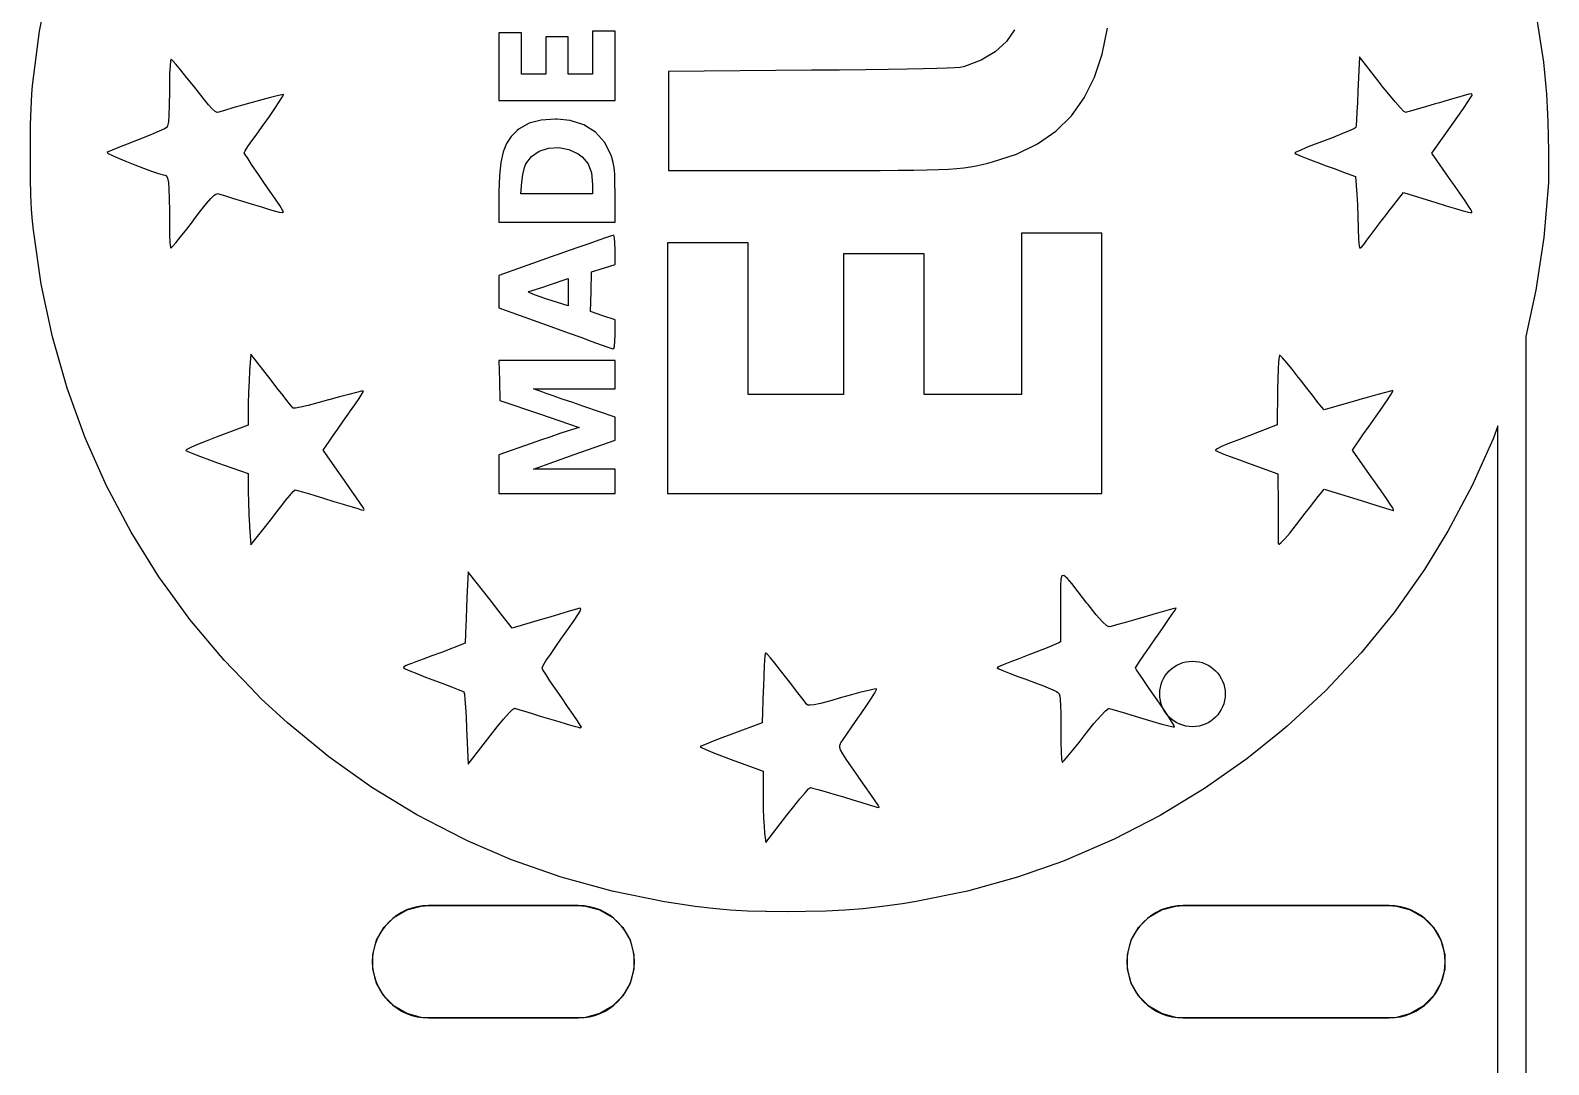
# Model space of a CAD drawing. Extents: x 4.82 to 6.78, y -4.8 to -2.93.
# Drawn here: x 4.8155 to 5.1347, y -3.6566 to -3.4392 of the extents above; entities that cross this region are included whole.
import ezdxf

# ---------------------------------------------------------------- set-up
doc = ezdxf.new("R2010")
doc.units = 0
doc.header["$MEASUREMENT"] = 0
doc.layers.add('BLACK', color=7, linetype='CONTINUOUS')

msp = doc.modelspace()

# ---------------------------------------------------------------- linework, layer by layer
at = {"layer": 'BLACK', "linetype": 'CONTINUOUS'}
for p, q in [((4.81738, -3.43937), (4.81958, -3.42828)), ((5.1319, -3.43508), (5.13356, -3.4459)), ((4.81591, -3.45075), (4.81738, -3.43937)), ((4.91634, -3.43972), (4.91398, -3.43972)), ((4.91398, -3.43972), (4.91398, -3.44681)), ((4.9187, -3.43972), (4.91634, -3.43972)), ((4.9187, -3.44406), (4.9187, -3.43972)), ((4.92618, -3.44051), (4.92382, -3.44051)), ((4.92382, -3.44051), (4.92382, -3.44445)), ((4.92854, -3.44051), (4.92618, -3.44051)), ((4.92854, -3.44445), (4.92854, -3.44051)), ((4.93602, -3.43933), (4.93366, -3.43933)), ((4.93366, -3.43933), (4.93366, -3.44386)), ((4.93839, -3.43933), (4.93602, -3.43933)), ((4.93839, -3.44661), (4.93839, -3.43933)), ((5.02239, -3.43904), (5.02069, -3.44153)), ((5.04082, -3.44416), (5.0419, -3.4387)), ((4.9187, -3.44839), (4.9187, -3.44406)), ((4.93366, -3.44386), (4.93366, -3.44839)), ((5.01833, -3.44368), (5.01536, -3.44545)), ((5.02069, -3.44153), (5.01833, -3.44368)), ((5.0392, -3.44905), (5.04082, -3.44416)), ((4.84482, -3.44664), (4.84474, -3.44821)), ((4.84492, -3.44561), (4.84482, -3.44664)), ((4.84503, -3.44524), (4.84492, -3.44561)), ((4.84535, -3.44551), (4.84503, -3.44524)), ((4.84607, -3.44632), (4.84535, -3.44551)), ((4.84711, -3.44756), (4.84607, -3.44632)), ((4.91398, -3.44681), (4.91398, -3.4539)), ((4.92382, -3.44445), (4.92382, -3.44839)), ((4.92854, -3.44839), (4.92854, -3.44445)), ((4.93839, -3.4539), (4.93839, -3.44661)), ((4.99985, -3.44736), (4.9958, -3.44742)), ((5.00325, -3.4473), (4.99985, -3.44736)), ((5.00603, -3.44723), (5.00325, -3.4473)), ((5.00821, -3.44715), (5.00603, -3.44723)), ((5.00984, -3.44707), (5.00821, -3.44715)), ((5.01094, -3.44698), (5.00984, -3.44707)), ((5.01154, -3.44688), (5.01094, -3.44698)), ((5.01186, -3.44679), (5.01154, -3.44688)), ((5.01536, -3.44545), (5.01186, -3.44679)), ((5.09488, -3.44478), (5.09457, -3.452)), ((5.09951, -3.45071), (5.09488, -3.44478)), ((5.13356, -3.4459), (5.13402, -3.45035)), ((4.8447, -3.45018), (4.84469, -3.45205)), ((4.84474, -3.44821), (4.8447, -3.45018)), ((4.84838, -3.44914), (4.84711, -3.44756)), ((4.84981, -3.45095), (4.84838, -3.44914)), ((4.92126, -3.44839), (4.9187, -3.44839)), ((4.92382, -3.44839), (4.92126, -3.44839)), ((4.9311, -3.44839), (4.92854, -3.44839)), ((4.93366, -3.44839), (4.9311, -3.44839)), ((4.97972, -3.44758), (4.94961, -3.4478)), ((4.94961, -3.4478), (4.94961, -3.45823)), ((4.98558, -3.44753), (4.97972, -3.44758)), ((4.99105, -3.44748), (4.98558, -3.44753)), ((4.9958, -3.44742), (4.99105, -3.44748)), ((5.03704, -3.45337), (5.0392, -3.44905)), ((5.13402, -3.45035), (5.13418, -3.45263)), ((4.81562, -3.45558), (4.81576, -3.4526)), ((4.81576, -3.4526), (4.81591, -3.45075)), ((4.84469, -3.45205), (4.84466, -3.45488)), ((4.8503, -3.45158), (4.84981, -3.45095)), ((4.85178, -3.45347), (4.8503, -3.45158)), ((4.8529, -3.45481), (4.85178, -3.45347)), ((4.86412, -3.45378), (4.86212, -3.45432)), ((4.86592, -3.45331), (4.86412, -3.45378)), ((4.86737, -3.45295), (4.86592, -3.45331)), ((4.86835, -3.45273), (4.86737, -3.45295)), ((4.86779, -3.45419), (4.86843, -3.4532)), ((4.8687, -3.4527), (4.86835, -3.45273)), ((4.86843, -3.4532), (4.8687, -3.45272)), ((4.8687, -3.45272), (4.8687, -3.4527)), ((5.03433, -3.45714), (5.03704, -3.45337)), ((5.09457, -3.452), (5.09447, -3.45432)), ((5.09955, -3.45076), (5.09951, -3.45071)), ((5.10104, -3.45262), (5.09955, -3.45076)), ((5.10237, -3.4542), (5.10104, -3.45262)), ((5.11553, -3.4533), (5.11374, -3.45382)), ((5.11688, -3.45291), (5.11553, -3.4533)), ((5.11765, -3.45269), (5.11688, -3.45291)), ((5.1179, -3.45262), (5.11765, -3.45269)), ((5.11771, -3.4542), (5.11834, -3.45325)), ((5.11853, -3.45255), (5.1179, -3.45262)), ((5.11834, -3.45325), (5.11858, -3.45285)), ((5.11858, -3.45285), (5.11853, -3.45255)), ((5.13418, -3.45263), (5.13433, -3.45537)), ((4.81552, -3.45902), (4.81562, -3.45558)), ((4.8446, -3.45698), (4.84448, -3.45842)), ((4.84466, -3.45488), (4.8446, -3.45698)), ((4.85371, -3.45571), (4.8529, -3.45481)), ((4.85429, -3.45622), (4.85371, -3.45571)), ((4.85472, -3.45642), (4.85429, -3.45622)), ((4.85508, -3.4564), (4.85472, -3.45642)), ((4.85626, -3.45602), (4.85508, -3.4564)), ((4.85806, -3.45548), (4.85626, -3.45602)), ((4.86005, -3.4549), (4.85806, -3.45548)), ((4.86181, -3.45441), (4.86005, -3.4549)), ((4.86212, -3.45432), (4.86181, -3.45441)), ((4.8657, -3.45726), (4.86686, -3.45558)), ((4.86686, -3.45558), (4.86779, -3.45419)), ((4.91398, -3.4539), (4.92618, -3.4539)), ((4.92618, -3.4539), (4.93839, -3.4539)), ((5.09436, -3.45637), (5.09427, -3.45802)), ((5.09447, -3.45432), (5.09436, -3.45637)), ((5.10346, -3.45543), (5.10237, -3.4542)), ((5.10424, -3.45622), (5.10346, -3.45543)), ((5.10463, -3.45646), (5.10424, -3.45622)), ((5.10479, -3.45641), (5.10463, -3.45646)), ((5.10563, -3.45616), (5.10479, -3.45641)), ((5.10702, -3.45576), (5.10563, -3.45616)), ((5.1088, -3.45524), (5.10702, -3.45576)), ((5.11083, -3.45466), (5.1088, -3.45524)), ((5.11171, -3.4544), (5.11083, -3.45466)), ((5.11374, -3.45382), (5.11171, -3.4544)), ((5.11559, -3.45727), (5.11677, -3.45558)), ((5.11677, -3.45558), (5.11771, -3.4542)), ((5.13433, -3.45537), (5.13446, -3.45839)), ((4.81546, -3.46274), (4.81552, -3.45902)), ((4.84367, -3.45986), (4.84254, -3.46041)), ((4.84419, -3.45951), (4.84367, -3.45986)), ((4.84431, -3.45927), (4.84419, -3.45951)), ((4.84448, -3.45842), (4.84431, -3.45927)), ((4.86304, -3.46104), (4.86441, -3.45912)), ((4.86441, -3.45912), (4.8657, -3.45726)), ((4.91823, -3.45989), (4.91778, -3.46024)), ((4.92033, -3.45872), (4.91823, -3.45989)), ((4.92282, -3.45805), (4.92033, -3.45872)), ((4.92584, -3.45783), (4.92282, -3.45805)), ((4.92618, -3.45787), (4.92584, -3.45783)), ((4.92896, -3.45812), (4.92618, -3.45787)), ((4.93183, -3.45904), (4.92896, -3.45812)), ((4.93424, -3.46057), (4.93183, -3.45904)), ((4.94961, -3.45823), (4.94961, -3.46866)), ((5.03105, -3.46036), (5.03433, -3.45714)), ((5.09373, -3.45987), (5.09272, -3.46034)), ((5.09413, -3.45961), (5.09373, -3.45987)), ((5.09418, -3.45915), (5.09413, -3.45961)), ((5.09427, -3.45802), (5.09418, -3.45915)), ((5.11011, -3.465), (5.11425, -3.45917)), ((5.11425, -3.45917), (5.11559, -3.45727)), ((5.13446, -3.45839), (5.13456, -3.46152)), ((4.81546, -3.46656), (4.81546, -3.46274)), ((4.83578, -3.46312), (4.83401, -3.46381)), ((4.8378, -3.46235), (4.83578, -3.46312)), ((4.83903, -3.46188), (4.8378, -3.46235)), ((4.84095, -3.46111), (4.83903, -3.46188)), ((4.84254, -3.46041), (4.84095, -3.46111)), ((4.8612, -3.46362), (4.86169, -3.46291)), ((4.86169, -3.46291), (4.86304, -3.46104)), ((4.91554, -3.46296), (4.91483, -3.46474)), ((4.91651, -3.46149), (4.91554, -3.46296)), ((4.91778, -3.46024), (4.91651, -3.46149)), ((4.93615, -3.46271), (4.93424, -3.46057)), ((4.93754, -3.46545), (4.93615, -3.46271)), ((5.02278, -3.46521), (5.0272, -3.46305)), ((5.0272, -3.46305), (5.03105, -3.46036)), ((5.08557, -3.46314), (5.08378, -3.46384)), ((5.08765, -3.46235), (5.08557, -3.46314)), ((5.08933, -3.46172), (5.08765, -3.46235)), ((5.09121, -3.46097), (5.08933, -3.46172)), ((5.09272, -3.46034), (5.09121, -3.46097)), ((5.13456, -3.46152), (5.13463, -3.46456)), ((4.83179, -3.46475), (4.83159, -3.46487)), ((4.83159, -3.46487), (4.83185, -3.46508)), ((4.83264, -3.46437), (4.83179, -3.46475)), ((4.83185, -3.46508), (4.83271, -3.4655)), ((4.83401, -3.46381), (4.83264, -3.46437)), ((4.83271, -3.4655), (4.83402, -3.46607)), ((4.83402, -3.46607), (4.83564, -3.46674)), ((4.86043, -3.46493), (4.86065, -3.46448)), ((4.86063, -3.4653), (4.86043, -3.46493)), ((4.86122, -3.46622), (4.86063, -3.4653)), ((4.86065, -3.46448), (4.8612, -3.46362)), ((4.86211, -3.46757), (4.86122, -3.46622)), ((4.91483, -3.46474), (4.91435, -3.46696)), ((4.91964, -3.46725), (4.92079, -3.46569)), ((4.92079, -3.46569), (4.92243, -3.46459)), ((4.92243, -3.46459), (4.9244, -3.46396)), ((4.9244, -3.46396), (4.92654, -3.46382)), ((4.92654, -3.46382), (4.92868, -3.46421)), ((4.92868, -3.46421), (4.93066, -3.46513)), ((4.93066, -3.46513), (4.93149, -3.46576)), ((4.93149, -3.46576), (4.93271, -3.46723)), ((4.93771, -3.46593), (4.93754, -3.46545)), ((4.938, -3.46693), (4.93771, -3.46593)), ((5.01777, -3.46685), (5.02278, -3.46521)), ((5.08153, -3.46481), (5.0813, -3.46497)), ((5.0813, -3.46497), (5.08165, -3.46519)), ((5.08239, -3.46442), (5.08153, -3.46481)), ((5.08165, -3.46519), (5.0826, -3.46562)), ((5.08378, -3.46384), (5.08239, -3.46442)), ((5.0826, -3.46562), (5.08401, -3.46619)), ((5.08401, -3.46619), (5.08574, -3.46684)), ((5.11413, -3.47077), (5.11011, -3.465)), ((5.13463, -3.46456), (5.13466, -3.46733)), ((4.8155, -3.4703), (4.81546, -3.46656)), ((4.83564, -3.46674), (4.83743, -3.46745)), ((4.83743, -3.46745), (4.83925, -3.46814)), ((4.83925, -3.46814), (4.84094, -3.46876)), ((4.84094, -3.46876), (4.84237, -3.46926)), ((4.84237, -3.46926), (4.84339, -3.46957)), ((4.84339, -3.46957), (4.84381, -3.46965)), ((4.84381, -3.46965), (4.8441, -3.46978)), ((4.86325, -3.46925), (4.86211, -3.46757)), ((4.86457, -3.47115), (4.86325, -3.46925)), ((4.91408, -3.46972), (4.91398, -3.47313)), ((4.91435, -3.46696), (4.91408, -3.46972)), ((4.91879, -3.47109), (4.91901, -3.46952)), ((4.91901, -3.46952), (4.91935, -3.46804)), ((4.91935, -3.46804), (4.91964, -3.46725)), ((4.93271, -3.46723), (4.93341, -3.46913)), ((4.93341, -3.46913), (4.93366, -3.47156)), ((4.9382, -3.46802), (4.938, -3.46693)), ((4.93831, -3.46938), (4.9382, -3.46802)), ((4.93837, -3.47118), (4.93831, -3.46938)), ((4.94961, -3.46866), (4.97874, -3.46866)), ((4.97874, -3.46866), (4.98456, -3.46866)), ((4.98456, -3.46866), (4.98965, -3.46865)), ((4.98965, -3.46865), (4.99409, -3.46864)), ((4.99409, -3.46864), (4.99791, -3.46861)), ((4.99791, -3.46861), (5.0012, -3.46857)), ((5.0012, -3.46857), (5.00402, -3.46851)), ((5.00402, -3.46851), (5.00641, -3.46844)), ((5.00641, -3.46844), (5.00846, -3.46834)), ((5.00846, -3.46834), (5.01021, -3.46821)), ((5.01021, -3.46821), (5.01173, -3.46806)), ((5.01173, -3.46806), (5.01309, -3.46788)), ((5.01309, -3.46788), (5.01434, -3.46766)), ((5.01434, -3.46766), (5.01554, -3.4674)), ((5.01554, -3.4674), (5.01676, -3.46711)), ((5.01676, -3.46711), (5.01777, -3.46685)), ((5.08574, -3.46684), (5.08593, -3.46691)), ((5.08593, -3.46691), (5.0879, -3.46763)), ((5.0879, -3.46763), (5.08978, -3.46832)), ((5.08978, -3.46832), (5.09134, -3.4689)), ((5.09134, -3.4689), (5.09232, -3.46927)), ((5.09232, -3.46927), (5.09409, -3.46994)), ((5.13465, -3.46967), (5.1346, -3.47122)), ((5.13466, -3.46733), (5.13465, -3.46967)), ((4.81559, -3.47379), (4.8155, -3.4703)), ((4.8441, -3.46978), (4.84432, -3.47025)), ((4.84432, -3.47025), (4.84448, -3.47114)), ((4.84448, -3.47114), (4.84459, -3.47254)), ((4.84459, -3.47254), (4.84465, -3.47452)), ((4.86583, -3.47298), (4.86457, -3.47115)), ((4.91859, -3.47358), (4.91879, -3.47109)), ((4.93366, -3.47156), (4.93366, -3.47171)), ((4.93366, -3.47171), (4.93366, -3.47358)), ((4.93839, -3.4736), (4.93837, -3.47118)), ((5.09409, -3.46994), (5.09435, -3.47363)), ((5.11452, -3.47132), (5.11413, -3.47077)), ((5.116, -3.47344), (5.11452, -3.47132)), ((5.1346, -3.47122), (5.13363, -3.48272)), ((4.81573, -3.47684), (4.81559, -3.47379)), ((4.84465, -3.47452), (4.84468, -3.47717)), ((4.85133, -3.47707), (4.85251, -3.47557)), ((4.85251, -3.47557), (4.85337, -3.47454)), ((4.85337, -3.47454), (4.854, -3.47391)), ((4.854, -3.47391), (4.85446, -3.4736)), ((4.85446, -3.4736), (4.85484, -3.47351)), ((4.85484, -3.47351), (4.85522, -3.47359)), ((4.85522, -3.47359), (4.85527, -3.4736)), ((4.85527, -3.4736), (4.8565, -3.474)), ((4.8565, -3.474), (4.85816, -3.47452)), ((4.85816, -3.47452), (4.86007, -3.47511)), ((4.86007, -3.47511), (4.86208, -3.47572)), ((4.86208, -3.47572), (4.86402, -3.47631)), ((4.86698, -3.47467), (4.86583, -3.47298)), ((4.86789, -3.47603), (4.86698, -3.47467)), ((4.86849, -3.47696), (4.86789, -3.47603)), ((4.91398, -3.47313), (4.91398, -3.47368)), ((4.91398, -3.47368), (4.91398, -3.47949)), ((4.92613, -3.47358), (4.91859, -3.47358)), ((4.93366, -3.47358), (4.92613, -3.47358)), ((4.93839, -3.47949), (4.93839, -3.4736)), ((5.09435, -3.47363), (5.09447, -3.47584)), ((5.09447, -3.47584), (5.09457, -3.47836)), ((5.10087, -3.47747), (5.10412, -3.47329)), ((5.10412, -3.47329), (5.11092, -3.47539)), ((5.11092, -3.47539), (5.11313, -3.47607)), ((5.11313, -3.47607), (5.1151, -3.47666)), ((5.11709, -3.47501), (5.116, -3.47344)), ((5.11784, -3.47612), (5.11709, -3.47501)), ((5.1183, -3.47684), (5.11784, -3.47612)), ((4.81591, -3.47929), (4.81573, -3.47684)), ((4.81611, -3.4812), (4.81591, -3.47929)), ((4.84468, -3.47717), (4.84468, -3.47821)), ((4.84468, -3.47821), (4.8447, -3.48042)), ((4.84832, -3.48097), (4.84974, -3.47913)), ((4.84974, -3.47913), (4.84976, -3.47911)), ((4.84976, -3.47911), (4.85133, -3.47707)), ((4.86402, -3.47631), (4.86572, -3.47682)), ((4.86572, -3.47682), (4.86702, -3.4772)), ((4.86702, -3.4772), (4.86776, -3.4774)), ((4.86776, -3.4774), (4.86781, -3.47742)), ((4.86781, -3.47742), (4.8685, -3.47747)), ((4.8687, -3.47735), (4.86849, -3.47696)), ((4.8685, -3.47747), (4.8687, -3.47735)), ((5.09457, -3.47836), (5.09463, -3.48072)), ((5.09818, -3.48097), (5.09944, -3.47933)), ((5.09944, -3.47933), (5.10077, -3.4776)), ((5.10077, -3.4776), (5.10087, -3.47747)), ((5.1151, -3.47666), (5.11669, -3.47712)), ((5.11669, -3.47712), (5.11779, -3.47742)), ((5.11779, -3.47742), (5.11823, -3.47751)), ((5.11823, -3.47751), (5.11844, -3.47751)), ((5.11852, -3.47726), (5.1183, -3.47684)), ((5.11844, -3.47751), (5.11855, -3.47746)), ((5.11855, -3.47746), (5.11852, -3.47726)), ((4.81776, -3.49257), (4.81611, -3.4812)), ((4.8447, -3.48042), (4.84474, -3.48233)), ((4.84474, -3.48233), (4.84481, -3.48381)), ((4.84705, -3.48257), (4.84832, -3.48097)), ((4.91398, -3.47949), (4.92618, -3.47949)), ((4.92618, -3.47949), (4.93839, -3.47949)), ((4.93767, -3.48237), (4.93659, -3.48273)), ((4.9381, -3.48224), (4.93767, -3.48237)), ((4.93814, -3.48227), (4.9381, -3.48224)), ((4.93826, -3.4828), (4.93814, -3.48227)), ((5.03228, -3.48185), (5.02382, -3.48185)), ((5.02382, -3.48185), (5.02382, -3.49878)), ((5.04075, -3.48185), (5.03228, -3.48185)), ((5.04075, -3.50921), (5.04075, -3.48185)), ((5.09463, -3.48072), (5.09464, -3.48116)), ((5.09464, -3.48116), (5.09469, -3.48279)), ((5.09645, -3.48332), (5.09714, -3.48237)), ((5.09714, -3.48237), (5.09818, -3.48097)), ((4.84481, -3.48381), (4.8449, -3.48473)), ((4.8449, -3.48473), (4.84498, -3.48498)), ((4.84498, -3.48498), (4.8453, -3.48467)), ((4.8453, -3.48467), (4.84602, -3.48384)), ((4.84602, -3.48384), (4.84705, -3.48257)), ((4.93035, -3.4849), (4.92758, -3.48588)), ((4.93284, -3.48403), (4.93035, -3.4849)), ((4.93495, -3.48329), (4.93284, -3.48403)), ((4.93659, -3.48273), (4.93495, -3.48329)), ((4.93835, -3.48387), (4.93826, -3.4828)), ((4.93839, -3.48532), (4.93835, -3.48387)), ((4.93839, -3.48839), (4.93839, -3.48532)), ((4.94961, -3.48382), (4.94941, -3.48382)), ((4.94941, -3.48382), (4.94941, -3.5102)), ((4.95787, -3.48382), (4.94961, -3.48382)), ((4.96634, -3.48382), (4.95787, -3.48382)), ((4.96634, -3.49976), (4.96634, -3.48382)), ((5.09469, -3.48279), (5.09478, -3.48407)), ((5.09478, -3.48407), (5.0949, -3.48485)), ((5.0949, -3.48485), (5.09498, -3.48499)), ((5.09498, -3.48499), (5.09536, -3.48469)), ((5.09536, -3.48469), (5.09599, -3.48393)), ((5.09599, -3.48393), (5.09645, -3.48332)), ((5.13363, -3.48272), (5.132, -3.49382)), ((4.9259, -3.48648), (4.91398, -3.49071)), ((4.92618, -3.48638), (4.9259, -3.48648)), ((4.92758, -3.48588), (4.92618, -3.48638)), ((4.93593, -3.48918), (4.93839, -3.48839)), ((4.99488, -3.48618), (4.98642, -3.48618)), ((4.98642, -3.48618), (4.98642, -3.50094)), ((5.00335, -3.48618), (4.99488, -3.48618)), ((5.00335, -3.50094), (5.00335, -3.48618)), ((4.91398, -3.49071), (4.91398, -3.4941)), ((4.92463, -3.49267), (4.92854, -3.49135)), ((4.92854, -3.49135), (4.92854, -3.49423)), ((4.93335, -3.49414), (4.93346, -3.48996)), ((4.93346, -3.48996), (4.93593, -3.48918)), ((4.82012, -3.50364), (4.81776, -3.49257)), ((4.91398, -3.4941), (4.91398, -3.4975)), ((4.92032, -3.4943), (4.92014, -3.49412)), ((4.92014, -3.49412), (4.92016, -3.49412)), ((4.92016, -3.49412), (4.92074, -3.49395)), ((4.92111, -3.49465), (4.92032, -3.4943)), ((4.92074, -3.49395), (4.92189, -3.49358)), ((4.9224, -3.49513), (4.92111, -3.49465)), ((4.92189, -3.49358), (4.92342, -3.49307)), ((4.92407, -3.49568), (4.9224, -3.49513)), ((4.92342, -3.49307), (4.92463, -3.49267)), ((4.92854, -3.49423), (4.92854, -3.49712)), ((4.93324, -3.49831), (4.93335, -3.49414)), ((5.132, -3.49382), (5.1299, -3.50358)), ((4.91398, -3.4975), (4.92565, -3.50172)), ((4.92854, -3.49712), (4.92407, -3.49568)), ((4.93581, -3.49917), (4.93324, -3.49831)), ((4.93839, -3.50002), (4.93581, -3.49917)), ((4.93839, -3.50318), (4.93839, -3.50002)), ((4.96634, -3.51571), (4.96634, -3.49976)), ((4.98642, -3.50094), (4.98642, -3.51571)), ((5.00335, -3.51571), (5.00335, -3.50094)), ((5.02382, -3.49878), (5.02382, -3.51571)), ((4.8232, -3.51441), (4.82012, -3.50364)), ((4.92565, -3.50172), (4.92853, -3.50276)), ((4.92853, -3.50276), (4.93119, -3.50372)), ((4.93119, -3.50372), (4.93353, -3.50457)), ((4.93353, -3.50457), (4.93546, -3.50527)), ((4.93829, -3.50558), (4.93837, -3.50451)), ((4.93837, -3.50451), (4.93839, -3.50318)), ((5.1299, -3.50358), (5.1299, -4.54898)), ((4.86181, -3.50724), (4.86156, -3.51079)), ((4.8661, -3.51276), (4.86181, -3.50724)), ((4.93546, -3.50527), (4.93688, -3.50578)), ((4.93688, -3.50578), (4.9377, -3.50608)), ((4.9377, -3.50608), (4.93785, -3.50614)), ((4.93785, -3.50614), (4.93812, -3.50608)), ((4.93812, -3.50608), (4.93829, -3.50558)), ((5.078, -3.50781), (5.07789, -3.50885)), ((5.07808, -3.50754), (5.078, -3.50781)), ((5.0781, -3.50744), (5.07808, -3.50754)), ((5.07821, -3.50751), (5.0781, -3.50744)), ((5.07874, -3.50805), (5.07821, -3.50751)), ((5.07961, -3.50907), (5.07874, -3.50805)), ((4.86156, -3.51079), (4.86143, -3.51288)), ((4.92617, -3.50862), (4.91395, -3.50862)), ((4.91395, -3.50862), (4.91406, -3.51281)), ((4.93785, -3.50862), (4.92617, -3.50862)), ((4.93839, -3.50862), (4.93785, -3.50862)), ((4.93839, -3.51157), (4.93839, -3.50862)), ((4.94941, -3.5102), (4.94941, -3.53657)), ((5.04075, -3.53657), (5.04075, -3.50921)), ((5.07779, -3.51044), (5.07772, -3.51244)), ((5.07789, -3.50885), (5.07779, -3.51044)), ((5.08073, -3.51044), (5.07961, -3.50907)), ((5.08201, -3.51207), (5.08073, -3.51044)), ((4.82699, -3.52486), (4.8232, -3.51441)), ((4.86143, -3.51288), (4.86133, -3.51533)), ((4.86731, -3.51431), (4.8661, -3.51276)), ((4.86858, -3.51594), (4.86731, -3.51431)), ((4.91406, -3.51281), (4.91417, -3.517)), ((4.93839, -3.51453), (4.93839, -3.51157)), ((5.07772, -3.51244), (5.07767, -3.51474)), ((5.08248, -3.51268), (5.08201, -3.51207)), ((5.08381, -3.51439), (5.08248, -3.51268)), ((5.085, -3.51591), (5.08381, -3.51439)), ((4.86133, -3.51533), (4.86127, -3.51768)), ((4.86962, -3.51727), (4.86858, -3.51594)), ((4.87035, -3.51819), (4.86962, -3.51727)), ((4.87588, -3.51751), (4.87389, -3.51802)), ((4.87814, -3.51689), (4.87588, -3.51751)), ((4.87824, -3.51686), (4.87814, -3.51689)), ((4.88048, -3.51624), (4.87824, -3.51686)), ((4.88244, -3.51571), (4.88048, -3.51624)), ((4.88401, -3.51531), (4.88244, -3.51571)), ((4.88368, -3.5179), (4.88459, -3.51655)), ((4.88505, -3.51507), (4.88401, -3.51531)), ((4.88459, -3.51655), (4.88521, -3.51556)), ((4.88547, -3.51502), (4.88505, -3.51507)), ((4.88521, -3.51556), (4.88547, -3.51506)), ((4.88547, -3.51506), (4.88547, -3.51502)), ((4.91417, -3.517), (4.92251, -3.51984)), ((4.92126, -3.51456), (4.92982, -3.51454)), ((4.92323, -3.51526), (4.92126, -3.51456)), ((4.92391, -3.51551), (4.92323, -3.51526)), ((4.92538, -3.51602), (4.92391, -3.51551)), ((4.92729, -3.51669), (4.92538, -3.51602)), ((4.92949, -3.51745), (4.92729, -3.51669)), ((4.93179, -3.51825), (4.92949, -3.51745)), ((4.92982, -3.51454), (4.93839, -3.51453)), ((4.97638, -3.51571), (4.96634, -3.51571)), ((4.98642, -3.51571), (4.97638, -3.51571)), ((5.01358, -3.51571), (5.00335, -3.51571)), ((5.02382, -3.51571), (5.01358, -3.51571)), ((5.07767, -3.5148), (5.07756, -3.52215)), ((5.07767, -3.51474), (5.07767, -3.5148)), ((5.08594, -3.51711), (5.085, -3.51591)), ((5.08651, -3.51782), (5.08594, -3.51711)), ((5.09452, -3.51694), (5.08744, -3.51895)), ((5.09498, -3.51681), (5.09452, -3.51694)), ((5.09452, -3.51694), (5.09452, -3.51694)), ((5.09677, -3.5163), (5.09498, -3.51681)), ((5.09875, -3.51575), (5.09677, -3.5163)), ((5.10035, -3.51531), (5.09875, -3.51575)), ((5.10002, -3.51797), (5.10092, -3.51667)), ((5.10144, -3.51502), (5.10035, -3.51531)), ((5.10092, -3.51667), (5.10157, -3.51564)), ((5.10189, -3.51492), (5.10144, -3.51502)), ((5.10157, -3.51564), (5.10189, -3.51503)), ((5.10189, -3.51503), (5.10189, -3.51492)), ((4.86126, -3.51827), (4.86122, -3.52222)), ((4.86127, -3.51768), (4.86126, -3.51827)), ((4.87068, -3.5186), (4.87035, -3.51819)), ((4.87117, -3.5186), (4.87068, -3.5186)), ((4.87068, -3.5186), (4.87068, -3.5186)), ((4.87227, -3.51839), (4.87117, -3.5186)), ((4.87389, -3.51802), (4.87227, -3.51839)), ((4.88122, -3.52137), (4.8825, -3.51958)), ((4.8825, -3.51958), (4.88257, -3.51948)), ((4.88257, -3.51948), (4.88368, -3.5179)), ((4.92251, -3.51984), (4.93084, -3.52269)), ((4.93839, -3.52054), (4.93179, -3.51825)), ((4.93838, -3.52295), (4.93839, -3.52054)), ((5.08744, -3.51895), (5.08651, -3.51782)), ((5.09693, -3.52237), (5.09839, -3.52029)), ((5.09839, -3.52029), (5.09974, -3.51837)), ((5.09974, -3.51837), (5.10002, -3.51797)), ((4.86122, -3.52222), (4.8545, -3.52473)), ((4.87896, -3.52457), (4.88, -3.5231)), ((4.88, -3.5231), (4.88122, -3.52137)), ((4.9268, -3.52397), (4.92488, -3.52462)), ((4.92829, -3.52347), (4.9268, -3.52397)), ((4.9292, -3.52318), (4.92829, -3.52347)), ((4.93084, -3.52269), (4.9292, -3.52318)), ((4.93838, -3.52535), (4.93838, -3.52295)), ((5.07382, -3.52359), (5.07181, -3.52437)), ((5.07756, -3.52215), (5.07382, -3.52359)), ((5.09563, -3.52424), (5.09693, -3.52237)), ((5.124, -3.52233), (5.12301, -3.52503)), ((5.124, -4.55193), (5.124, -3.52233)), ((4.83147, -3.53496), (4.82699, -3.52486)), ((4.8492, -3.52687), (4.84834, -3.52731)), ((4.85059, -3.52627), (4.8492, -3.52687)), ((4.85239, -3.52554), (4.85059, -3.52627)), ((4.8545, -3.52473), (4.85239, -3.52554)), ((4.877, -3.52742), (4.87825, -3.5256)), ((4.87825, -3.5256), (4.87896, -3.52457)), ((4.92077, -3.52603), (4.91398, -3.5284)), ((4.92269, -3.52537), (4.92077, -3.52603)), ((4.92488, -3.52462), (4.92269, -3.52537)), ((4.92982, -3.52838), (4.93838, -3.52535)), ((5.06498, -3.52714), (5.06462, -3.52747)), ((5.06589, -3.52667), (5.06498, -3.52714)), ((5.06719, -3.52613), (5.06589, -3.52667)), ((5.06777, -3.52591), (5.06719, -3.52613)), ((5.06967, -3.52518), (5.06777, -3.52591)), ((5.07181, -3.52437), (5.06967, -3.52518)), ((5.09341, -3.52745), (5.09563, -3.52424)), ((5.12301, -3.52503), (5.11861, -3.53486)), ((4.84834, -3.52731), (4.84811, -3.52752)), ((4.84811, -3.52752), (4.84857, -3.52773)), ((4.84857, -3.52773), (4.84964, -3.52816)), ((4.84964, -3.52816), (4.8512, -3.52876)), ((4.8512, -3.52876), (4.85312, -3.52947)), ((4.85312, -3.52947), (4.85482, -3.53008)), ((4.85482, -3.53008), (4.86122, -3.53236)), ((4.88131, -3.53354), (4.877, -3.52742)), ((4.91398, -3.5284), (4.91398, -3.53249)), ((4.92126, -3.53141), (4.92982, -3.52838)), ((5.06462, -3.52747), (5.06463, -3.52752)), ((5.06463, -3.52752), (5.0651, -3.52774)), ((5.0651, -3.52774), (5.06617, -3.52818)), ((5.06617, -3.52818), (5.06774, -3.52878)), ((5.06774, -3.52878), (5.06966, -3.5295)), ((5.06966, -3.5295), (5.07136, -3.53012)), ((5.07136, -3.53012), (5.07776, -3.53243)), ((5.09751, -3.53329), (5.09341, -3.52745)), ((4.86122, -3.53236), (4.86126, -3.53614)), ((4.88138, -3.53364), (4.88131, -3.53354)), ((4.91398, -3.53249), (4.91398, -3.53657)), ((4.92982, -3.53143), (4.92126, -3.53141)), ((4.93839, -3.53146), (4.92982, -3.53143)), ((4.93839, -3.53402), (4.93839, -3.53146)), ((5.07776, -3.53243), (5.0778, -3.53932)), ((5.0979, -3.53385), (5.09751, -3.53329)), ((4.83664, -3.5447), (4.83147, -3.53496)), ((4.86126, -3.53614), (4.86132, -3.5384)), ((4.87, -3.53695), (4.87072, -3.53614)), ((4.87072, -3.53614), (4.87113, -3.53579)), ((4.87113, -3.53579), (4.87115, -3.53579)), ((4.87115, -3.53579), (4.87163, -3.5359)), ((4.87163, -3.5359), (4.87268, -3.5362)), ((4.87268, -3.5362), (4.87413, -3.53664)), ((4.87413, -3.53664), (4.87509, -3.53694)), ((4.88272, -3.53555), (4.88138, -3.53364)), ((4.88389, -3.53724), (4.88272, -3.53555)), ((4.91398, -3.53657), (4.92618, -3.53657)), ((4.92618, -3.53657), (4.93839, -3.53657)), ((4.93839, -3.53657), (4.93839, -3.53402)), ((4.94941, -3.53657), (4.99508, -3.53657)), ((4.99508, -3.53657), (5.04075, -3.53657)), ((5.08619, -3.53722), (5.08665, -3.53666)), ((5.08665, -3.53666), (5.08747, -3.53567)), ((5.08747, -3.53567), (5.09432, -3.53776)), ((5.09942, -3.53601), (5.0979, -3.53385)), ((5.10055, -3.53763), (5.09942, -3.53601)), ((5.11861, -3.53486), (5.11349, -3.54446)), ((4.86132, -3.5384), (4.86141, -3.54095)), ((4.86731, -3.54038), (4.86852, -3.53882)), ((4.86852, -3.53882), (4.86912, -3.53805)), ((4.86912, -3.53805), (4.87, -3.53695)), ((4.87509, -3.53694), (4.87712, -3.53757)), ((4.87712, -3.53757), (4.87928, -3.53823)), ((4.87928, -3.53823), (4.8812, -3.53881)), ((4.8812, -3.53881), (4.88164, -3.53894)), ((4.88164, -3.53894), (4.88311, -3.53937)), ((4.88311, -3.53937), (4.88432, -3.53974)), ((4.88481, -3.5386), (4.88389, -3.53724)), ((4.88432, -3.53974), (4.88504, -3.53998)), ((4.88541, -3.53953), (4.88481, -3.5386)), ((4.88504, -3.53998), (4.88509, -3.54)), ((4.88563, -3.53993), (4.88541, -3.53953)), ((4.88557, -3.54003), (4.88563, -3.53993)), ((5.0778, -3.53932), (5.07781, -3.5416)), ((5.08349, -3.54071), (5.08436, -3.53957)), ((5.08436, -3.53957), (5.08531, -3.53835)), ((5.08531, -3.53835), (5.08619, -3.53722)), ((5.09432, -3.53776), (5.09655, -3.53844)), ((5.09655, -3.53844), (5.09854, -3.53905)), ((5.09854, -3.53905), (5.10016, -3.53955)), ((5.10016, -3.53955), (5.10127, -3.5399)), ((5.10133, -3.53877), (5.10055, -3.53763)), ((5.10127, -3.5399), (5.10174, -3.54005)), ((5.10181, -3.53951), (5.10133, -3.53877)), ((5.10204, -3.53993), (5.10181, -3.53951)), ((5.10208, -3.54011), (5.10204, -3.53993)), ((4.86141, -3.54095), (4.86154, -3.54328)), ((4.86459, -3.54384), (4.86594, -3.54213)), ((4.86594, -3.54213), (4.86731, -3.54038)), ((4.88509, -3.54), (4.88557, -3.54003)), ((5.07781, -3.5416), (5.07782, -3.54362)), ((5.08024, -3.54486), (5.08166, -3.54307)), ((5.08166, -3.54307), (5.08349, -3.54071)), ((5.10174, -3.54005), (5.10196, -3.54012)), ((5.10196, -3.54012), (5.10208, -3.54011)), ((4.84248, -3.55406), (4.83664, -3.5447)), ((4.86154, -3.54328), (4.86156, -3.54365)), ((4.86156, -3.54365), (4.86181, -3.54737)), ((4.86181, -3.54737), (4.86459, -3.54384)), ((5.0778, -3.54632), (5.07779, -3.54671)), ((5.07781, -3.54523), (5.0778, -3.54632)), ((5.07782, -3.54362), (5.07781, -3.54523)), ((5.07846, -3.54688), (5.07919, -3.54611)), ((5.07919, -3.54611), (5.08024, -3.54486)), ((5.11349, -3.54446), (5.10853, -3.55252)), ((5.07779, -3.54671), (5.0778, -3.54713)), ((5.0778, -3.54713), (5.07801, -3.5472)), ((5.07801, -3.5472), (5.07846, -3.54688)), ((5.10853, -3.55252), (5.10216, -3.56154)), ((4.84498, -3.5575), (4.84248, -3.55406)), ((4.90748, -3.553), (4.90723, -3.55847)), ((4.90758, -3.55313), (4.90748, -3.553)), ((4.91211, -3.55892), (4.90758, -3.55313)), ((5.03213, -3.5546), (5.03205, -3.55595)), ((5.03234, -3.55389), (5.03213, -3.5546)), ((5.03274, -3.5538), (5.03234, -3.55389)), ((5.03341, -3.55434), (5.03274, -3.5538)), ((5.0344, -3.55549), (5.03341, -3.55434)), ((5.03577, -3.55725), (5.0344, -3.55549)), ((4.849, -3.56303), (4.84498, -3.5575)), ((4.90723, -3.55847), (4.90714, -3.56067)), ((4.91398, -3.56131), (4.91211, -3.55892)), ((5.03205, -3.55595), (5.03204, -3.55795)), ((5.03204, -3.55795), (5.03204, -3.56021)), ((5.0376, -3.55961), (5.03577, -3.55725)), ((4.90714, -3.56067), (4.90705, -3.56278)), ((4.91673, -3.56484), (4.91398, -3.56131)), ((4.92674, -3.56191), (4.92468, -3.56252)), ((4.9285, -3.56139), (4.92674, -3.56191)), ((4.92979, -3.56101), (4.9285, -3.56139)), ((4.93047, -3.5608), (4.92979, -3.56101)), ((4.9298, -3.56326), (4.93059, -3.56206)), ((4.93071, -3.56073), (4.93047, -3.5608)), ((4.93059, -3.56206), (4.93105, -3.56128)), ((4.93107, -3.56069), (4.93071, -3.56073)), ((4.93105, -3.56128), (4.93119, -3.56085)), ((4.93119, -3.56085), (4.93107, -3.56069)), ((5.03204, -3.56021), (5.03203, -3.56252)), ((5.03785, -3.55992), (5.0376, -3.55961)), ((5.03956, -3.56204), (5.03785, -3.55992)), ((5.04085, -3.56351), (5.03956, -3.56204)), ((5.05146, -3.56198), (5.04957, -3.56253)), ((5.05338, -3.56144), (5.05146, -3.56198)), ((5.05491, -3.56102), (5.05338, -3.56144)), ((5.05462, -3.56329), (5.05553, -3.56195)), ((5.05594, -3.56076), (5.05491, -3.56102)), ((5.05553, -3.56195), (5.05612, -3.56105)), ((5.05632, -3.56069), (5.05594, -3.56076)), ((5.05612, -3.56105), (5.05633, -3.56069)), ((5.05633, -3.56069), (5.05632, -3.56069)), ((5.10216, -3.56154), (5.09522, -3.57005)), ((4.85618, -3.57157), (4.849, -3.56303)), ((4.90698, -3.56458), (4.90694, -3.56584)), ((4.90705, -3.56278), (4.90698, -3.56458)), ((4.92313, -3.56297), (4.91673, -3.56484)), ((4.92468, -3.56252), (4.92313, -3.56297)), ((4.927, -3.5672), (4.92861, -3.56495)), ((4.92861, -3.56495), (4.9298, -3.56326)), ((5.03203, -3.56252), (5.03202, -3.56456)), ((5.03202, -3.56456), (5.03202, -3.5662)), ((5.04175, -3.56436), (5.04085, -3.56351)), ((5.04226, -3.56459), (5.04175, -3.56436)), ((5.04269, -3.56449), (5.04226, -3.56459)), ((5.04379, -3.56418), (5.04269, -3.56449)), ((5.04539, -3.56373), (5.04379, -3.56418)), ((5.04736, -3.56316), (5.04539, -3.56373)), ((5.04957, -3.56253), (5.04736, -3.56316)), ((5.05213, -3.56686), (5.05346, -3.56496)), ((5.05346, -3.56496), (5.05462, -3.56329)), ((4.90689, -3.56801), (4.90187, -3.56995)), ((4.90694, -3.56597), (4.90689, -3.56801)), ((4.90694, -3.56584), (4.90694, -3.56597)), ((4.92478, -3.57037), (4.92595, -3.56869)), ((4.92595, -3.56869), (4.927, -3.5672)), ((5.03072, -3.56838), (5.02925, -3.56899)), ((5.03169, -3.56795), (5.03072, -3.56838)), ((5.03203, -3.56773), (5.03169, -3.56795)), ((5.03202, -3.5662), (5.03202, -3.5673)), ((5.03202, -3.5673), (5.03203, -3.56773)), ((5.05074, -3.56883), (5.05208, -3.56692)), ((5.05208, -3.56692), (5.05213, -3.56686)), ((4.86181, -3.5774), (4.85618, -3.57157)), ((4.89803, -3.57141), (4.89649, -3.57198)), ((4.89988, -3.57071), (4.89803, -3.57141)), ((4.90187, -3.56995), (4.89988, -3.57071)), ((4.92325, -3.57274), (4.92386, -3.57176)), ((4.92386, -3.57176), (4.92478, -3.57037)), ((4.96979, -3.57157), (4.96972, -3.57286)), ((4.96985, -3.57074), (4.96979, -3.57157)), ((4.96992, -3.57029), (4.96985, -3.57074)), ((4.97001, -3.57012), (4.96992, -3.57029)), ((4.97012, -3.57014), (4.97001, -3.57012)), ((4.97027, -3.57023), (4.97012, -3.57014)), ((4.97044, -3.5704), (4.97027, -3.57023)), ((4.97105, -3.57111), (4.97044, -3.5704)), ((4.97199, -3.57226), (4.97105, -3.57111)), ((5.02325, -3.57129), (5.0214, -3.57201)), ((5.02538, -3.57048), (5.02325, -3.57129)), ((5.02739, -3.56972), (5.02538, -3.57048)), ((5.02925, -3.56899), (5.02739, -3.56972)), ((5.04805, -3.57282), (5.04866, -3.57189)), ((5.04866, -3.57189), (5.04958, -3.57053)), ((5.04958, -3.57053), (5.05074, -3.56883)), ((5.09522, -3.57005), (5.08772, -3.57804)), ((4.89393, -3.57309), (4.8939, -3.57316)), ((4.8939, -3.57316), (4.89425, -3.57339)), ((4.89444, -3.57275), (4.89393, -3.57309)), ((4.89425, -3.57339), (4.89522, -3.57383)), ((4.89537, -3.57238), (4.89444, -3.57275)), ((4.89522, -3.57383), (4.89669, -3.57443)), ((4.89547, -3.57234), (4.89537, -3.57238)), ((4.89649, -3.57198), (4.89547, -3.57234)), ((4.89669, -3.57443), (4.89854, -3.57515)), ((4.92303, -3.57319), (4.92325, -3.57274)), ((4.92322, -3.5736), (4.92303, -3.57319)), ((4.9238, -3.57456), (4.92322, -3.5736)), ((4.9247, -3.57594), (4.9238, -3.57456)), ((4.96965, -3.57474), (4.96956, -3.57728)), ((4.96972, -3.57286), (4.96965, -3.57474)), ((4.97317, -3.57374), (4.97199, -3.57226)), ((4.97451, -3.57545), (4.97317, -3.57374)), ((5.01901, -3.57302), (5.0187, -3.5732)), ((5.0187, -3.5732), (5.01905, -3.5734)), ((5.01995, -3.5726), (5.01901, -3.57302)), ((5.01905, -3.5734), (5.02002, -3.57381)), ((5.0214, -3.57201), (5.01995, -3.5726)), ((5.02002, -3.57381), (5.02147, -3.57439)), ((5.02147, -3.57439), (5.0233, -3.57508)), ((5.0233, -3.57508), (5.02451, -3.57553)), ((5.04783, -3.57322), (5.04805, -3.57282)), ((5.04804, -3.57361), (5.04783, -3.57322)), ((5.04863, -3.57453), (5.04804, -3.57361)), ((5.04954, -3.57589), (5.04863, -3.57453)), ((4.86401, -3.57969), (4.86181, -3.5774)), ((4.89854, -3.57515), (4.9001, -3.57573)), ((4.9001, -3.57573), (4.90218, -3.5765)), ((4.90218, -3.5765), (4.90399, -3.57719)), ((4.90399, -3.57719), (4.90542, -3.57775)), ((4.90542, -3.57775), (4.90633, -3.57813)), ((4.90633, -3.57813), (4.90659, -3.57827)), ((4.90659, -3.57827), (4.9067, -3.57873)), ((4.92585, -3.57764), (4.9247, -3.57594)), ((4.92717, -3.57954), (4.92585, -3.57764)), ((4.96954, -3.57788), (4.96929, -3.58474)), ((4.96956, -3.57728), (4.96954, -3.57788)), ((4.97531, -3.57649), (4.97451, -3.57545)), ((4.97656, -3.57812), (4.97531, -3.57649)), ((4.97762, -3.57948), (4.97656, -3.57812)), ((4.99172, -3.57794), (4.99009, -3.57835)), ((4.99285, -3.57768), (4.99172, -3.57794)), ((4.99335, -3.57761), (4.99285, -3.57768)), ((4.99302, -3.57846), (4.99335, -3.57776)), ((4.99335, -3.57776), (4.99335, -3.57761)), ((5.02451, -3.57553), (5.02658, -3.57629)), ((5.02658, -3.57629), (5.02844, -3.57701)), ((5.02844, -3.57701), (5.02994, -3.57761)), ((5.02994, -3.57761), (5.03094, -3.57805)), ((5.03094, -3.57805), (5.0312, -3.57818)), ((5.0312, -3.57818), (5.03151, -3.5784)), ((5.05069, -3.57757), (5.04954, -3.57589)), ((5.05202, -3.57947), (5.05069, -3.57757)), ((5.08772, -3.57804), (5.07971, -3.58548)), ((4.86955, -3.5848), (4.86401, -3.57969)), ((4.9067, -3.57873), (4.90682, -3.57985)), ((4.90682, -3.57985), (4.90695, -3.5815)), ((4.92842, -3.58134), (4.92717, -3.57954)), ((4.92957, -3.58301), (4.92842, -3.58134)), ((4.97837, -3.58046), (4.97762, -3.57948)), ((4.97874, -3.58093), (4.97837, -3.58046)), ((4.97889, -3.58104), (4.97874, -3.58093)), ((4.97938, -3.58109), (4.97889, -3.58104)), ((4.98024, -3.58098), (4.97938, -3.58109)), ((4.98157, -3.58068), (4.98024, -3.58098)), ((4.98347, -3.58019), (4.98157, -3.58068)), ((4.98602, -3.57947), (4.98347, -3.58019)), ((4.98809, -3.57889), (4.98602, -3.57947)), ((4.99009, -3.57835), (4.98809, -3.57889)), ((4.99014, -3.58282), (4.99134, -3.58109)), ((4.99134, -3.58109), (4.99232, -3.5796)), ((4.99232, -3.5796), (4.99302, -3.57846)), ((5.03151, -3.5784), (5.03174, -3.57868)), ((5.03174, -3.57868), (5.0319, -3.57916)), ((5.0319, -3.57916), (5.032, -3.57993)), ((5.032, -3.57993), (5.03206, -3.58112)), ((5.03206, -3.58112), (5.03208, -3.58283)), ((5.05332, -3.58134), (5.05202, -3.57947)), ((5.05444, -3.58301), (5.05332, -3.58134)), ((4.90695, -3.5815), (4.90707, -3.58356)), ((4.90707, -3.58356), (4.90718, -3.5859)), ((4.9136, -3.58561), (4.91493, -3.584)), ((4.91493, -3.584), (4.91603, -3.58275)), ((4.91603, -3.58275), (4.91682, -3.58194)), ((4.91682, -3.58194), (4.91723, -3.58167)), ((4.91723, -3.58167), (4.91724, -3.58167)), ((4.91724, -3.58167), (4.91791, -3.58189)), ((4.91791, -3.58189), (4.91913, -3.58227)), ((4.91913, -3.58227), (4.92076, -3.58277)), ((4.92076, -3.58277), (4.92264, -3.58334)), ((4.92264, -3.58334), (4.92462, -3.58394)), ((4.92462, -3.58394), (4.92657, -3.58452)), ((4.92657, -3.58452), (4.92833, -3.58504)), ((4.93049, -3.58434), (4.92957, -3.58301)), ((4.93108, -3.58525), (4.93049, -3.58434)), ((4.98818, -3.58558), (4.98943, -3.58382)), ((4.98943, -3.58382), (4.99014, -3.58282)), ((5.03208, -3.58283), (5.03209, -3.58518)), ((5.03907, -3.58494), (5.04049, -3.58328)), ((5.04049, -3.58328), (5.0415, -3.58223)), ((5.0415, -3.58223), (5.04213, -3.58179)), ((5.04213, -3.58179), (5.04226, -3.58178)), ((5.04226, -3.58178), (5.04284, -3.58193)), ((5.04284, -3.58193), (5.04403, -3.58228)), ((5.04403, -3.58228), (5.0457, -3.58277)), ((5.0457, -3.58277), (5.04771, -3.58337)), ((5.04771, -3.58337), (5.04935, -3.58387)), ((5.04935, -3.58387), (5.05147, -3.58451)), ((5.05147, -3.58451), (5.05332, -3.58503)), ((5.05531, -3.58435), (5.05444, -3.58301)), ((5.05585, -3.58526), (5.05531, -3.58435)), ((4.87819, -3.5919), (4.86955, -3.5848)), ((4.90718, -3.5859), (4.90718, -3.586)), ((4.90718, -3.586), (4.90748, -3.59345)), ((4.90748, -3.59345), (4.91212, -3.58747)), ((4.91212, -3.58747), (4.9136, -3.58561)), ((4.92833, -3.58504), (4.92976, -3.58545)), ((4.92976, -3.58545), (4.9307, -3.58571)), ((4.9307, -3.58571), (4.931, -3.58579)), ((4.931, -3.58579), (4.9313, -3.58561)), ((4.9313, -3.58561), (4.93108, -3.58525)), ((4.9313, -3.58561), (4.9313, -3.58561)), ((4.96291, -3.58715), (4.96082, -3.58794)), ((4.96929, -3.58474), (4.96291, -3.58715)), ((4.98631, -3.58829), (4.98711, -3.58712)), ((4.98711, -3.58712), (4.98818, -3.58558)), ((5.03209, -3.58518), (5.03209, -3.58602)), ((5.03209, -3.58602), (5.03211, -3.58883)), ((5.03595, -3.58888), (5.03723, -3.58724)), ((5.03723, -3.58724), (5.03907, -3.58494)), ((5.05332, -3.58503), (5.05478, -3.58541)), ((5.05478, -3.58541), (5.05571, -3.58562)), ((5.05571, -3.58562), (5.05599, -3.58563)), ((5.05599, -3.58563), (5.05585, -3.58526)), ((5.07801, -3.58686), (5.07123, -3.59234)), ((5.07971, -3.58548), (5.07801, -3.58686)), ((4.95661, -3.58963), (4.95631, -3.58977)), ((4.95631, -3.58977), (4.95659, -3.58997)), ((4.95659, -3.58997), (4.9575, -3.59039)), ((4.95754, -3.58924), (4.95661, -3.58963)), ((4.9575, -3.59039), (4.95893, -3.59098)), ((4.95898, -3.58866), (4.95754, -3.58924)), ((4.95893, -3.59098), (4.96076, -3.5917)), ((4.96082, -3.58794), (4.95898, -3.58866)), ((4.98561, -3.58993), (4.98562, -3.58951)), ((4.9858, -3.59048), (4.98561, -3.58993)), ((4.98562, -3.58951), (4.98577, -3.58915)), ((4.98577, -3.58915), (4.98587, -3.58897)), ((4.98624, -3.59128), (4.9858, -3.59048)), ((4.98587, -3.58897), (4.98631, -3.58829)), ((5.03211, -3.58883), (5.03217, -3.59096)), ((5.03217, -3.59096), (5.03226, -3.59236)), ((5.03359, -3.5918), (5.03466, -3.5905)), ((5.03466, -3.5905), (5.03595, -3.58888)), ((4.88724, -3.59834), (4.87819, -3.5919)), ((4.96076, -3.5917), (4.96279, -3.59246)), ((4.96279, -3.59246), (4.96949, -3.59492)), ((4.98699, -3.59242), (4.98624, -3.59128)), ((4.98808, -3.594), (4.98699, -3.59242)), ((4.98958, -3.59613), (4.98808, -3.594)), ((5.03226, -3.59236), (5.0324, -3.59303)), ((5.0324, -3.59303), (5.03248, -3.59307)), ((5.03248, -3.59307), (5.03283, -3.5927)), ((5.03283, -3.5927), (5.03359, -3.5918)), ((5.07123, -3.59234), (5.06231, -3.59861)), ((4.96949, -3.59492), (4.96952, -3.60049)), ((4.98965, -3.59624), (4.98958, -3.59613)), ((4.99099, -3.59815), (4.98965, -3.59624)), ((4.89669, -3.60411), (4.88724, -3.59834)), ((4.96952, -3.60049), (4.96955, -3.6027)), ((4.97725, -3.60075), (4.97832, -3.59949)), ((4.97832, -3.59949), (4.97908, -3.59867)), ((4.97908, -3.59867), (4.97945, -3.59839)), ((4.97945, -3.59839), (4.97992, -3.5985)), ((4.97992, -3.5985), (4.981, -3.59879)), ((4.981, -3.59879), (4.98254, -3.59923)), ((4.98254, -3.59923), (4.98438, -3.59976)), ((4.98438, -3.59976), (4.98638, -3.60035)), ((4.98638, -3.60035), (4.98839, -3.60095)), ((4.99216, -3.59983), (4.99099, -3.59815)), ((4.99308, -3.60118), (4.99216, -3.59983)), ((5.06231, -3.59861), (5.05299, -3.60426)), ((4.96955, -3.6027), (4.96962, -3.6048)), ((4.97453, -3.60416), (4.97596, -3.60234)), ((4.97596, -3.60234), (4.97725, -3.60075)), ((4.98839, -3.60095), (4.99026, -3.60151)), ((4.99026, -3.60151), (4.99184, -3.602)), ((4.99184, -3.602), (4.99298, -3.60236)), ((4.99298, -3.60236), (4.99341, -3.60251)), ((4.99368, -3.6021), (4.99308, -3.60118)), ((4.99341, -3.60251), (4.99385, -3.60255)), ((4.9939, -3.60247), (4.99368, -3.6021)), ((4.99385, -3.60255), (4.9939, -3.60247)), ((4.90649, -3.60919), (4.89669, -3.60411)), ((4.96962, -3.6048), (4.9697, -3.60658)), ((4.9697, -3.60658), (4.9698, -3.60784)), ((4.97008, -3.60994), (4.97453, -3.60416)), ((5.05299, -3.60426), (5.04331, -3.60926)), ((4.90748, -3.60962), (4.90649, -3.60919)), ((4.91663, -3.61357), (4.90748, -3.60962)), ((4.9698, -3.60784), (4.96982, -3.608)), ((4.96982, -3.608), (4.97008, -3.60994)), ((5.04331, -3.60926), (5.0333, -3.6136)), ((4.92707, -3.61724), (4.91663, -3.61357)), ((5.03248, -3.61389), (5.023, -3.61724)), ((5.0333, -3.6136), (5.03248, -3.61389)), ((4.9378, -3.62018), (4.92707, -3.61724)), ((5.023, -3.61724), (5.01245, -3.62017)), ((4.94877, -3.62238), (4.9378, -3.62018)), ((4.95112, -3.62276), (4.94877, -3.62238)), ((4.95523, -3.62336), (4.95112, -3.62276)), ((4.99885, -3.6228), (4.99508, -3.62332)), ((5.00168, -3.62236), (4.99885, -3.6228)), ((5.01245, -3.62017), (5.00168, -3.62236)), ((4.88978, -3.62781), (4.89196, -3.62563)), ((4.89196, -3.62563), (4.89463, -3.62409)), ((4.89463, -3.62409), (4.89761, -3.62329)), ((4.89761, -3.62329), (4.89915, -3.62319)), ((4.89915, -3.62319), (4.93065, -3.62319)), ((4.93065, -3.62319), (4.89915, -3.62319)), ((4.93065, -3.62319), (4.93219, -3.62329)), ((4.93219, -3.62329), (4.93517, -3.62409)), ((4.93517, -3.62409), (4.93784, -3.62563)), ((4.93784, -3.62563), (4.94002, -3.62781)), ((4.95897, -3.62382), (4.95523, -3.62336)), ((4.96256, -3.62413), (4.95897, -3.62382)), ((4.96624, -3.62434), (4.96256, -3.62413)), ((4.97008, -3.62445), (4.96624, -3.62434)), ((4.97025, -3.62445), (4.97008, -3.62445)), ((4.9748, -3.62448), (4.97025, -3.62445)), ((4.97844, -3.62446), (4.9748, -3.62448)), ((4.98276, -3.62436), (4.97844, -3.62446)), ((4.98671, -3.62416), (4.98276, -3.62436)), ((4.99055, -3.62385), (4.98671, -3.62416)), ((4.99452, -3.6234), (4.99055, -3.62385)), ((4.99508, -3.62332), (4.99452, -3.6234)), ((5.04844, -3.62781), (5.05062, -3.62563)), ((5.05062, -3.62563), (5.0533, -3.62409)), ((5.0533, -3.62409), (5.05627, -3.62329)), ((5.05627, -3.62329), (5.05781, -3.62319)), ((5.05781, -3.62319), (5.10112, -3.62319)), ((5.10112, -3.62319), (5.05781, -3.62319)), ((5.10112, -3.62319), (5.10266, -3.62329)), ((5.10266, -3.62329), (5.10564, -3.62409)), ((5.10564, -3.62409), (5.10831, -3.62563)), ((5.10831, -3.62563), (5.11049, -3.62781)), ((4.88824, -3.63048), (4.88978, -3.62781)), ((4.94002, -3.62781), (4.94156, -3.63048)), ((5.0469, -3.63048), (5.04844, -3.62781)), ((5.11049, -3.62781), (5.11203, -3.63048)), ((4.88744, -3.63346), (4.88824, -3.63048)), ((4.94156, -3.63048), (4.94236, -3.63346)), ((5.0461, -3.63346), (5.0469, -3.63048)), ((5.11203, -3.63048), (5.11283, -3.63346)), ((4.88744, -3.63654), (4.88744, -3.63346)), ((4.94236, -3.63346), (4.94236, -3.63654)), ((5.0461, -3.63654), (5.0461, -3.63346)), ((5.11283, -3.63346), (5.11283, -3.63654)), ((4.88824, -3.63952), (4.88744, -3.63654)), ((4.94236, -3.63654), (4.94156, -3.63952)), ((5.0469, -3.63952), (5.0461, -3.63654)), ((5.11283, -3.63654), (5.11203, -3.63952)), ((4.88978, -3.64219), (4.88824, -3.63952)), ((4.94156, -3.63952), (4.94002, -3.64219)), ((5.04844, -3.64219), (5.0469, -3.63952)), ((5.11203, -3.63952), (5.11049, -3.64219)), ((4.89196, -3.64437), (4.88978, -3.64219)), ((4.89463, -3.64591), (4.89196, -3.64437)), ((4.93784, -3.64437), (4.93517, -3.64591)), ((4.94002, -3.64219), (4.93784, -3.64437)), ((5.05062, -3.64437), (5.04844, -3.64219)), ((5.0533, -3.64591), (5.05062, -3.64437)), ((5.10831, -3.64437), (5.10564, -3.64591)), ((5.11049, -3.64219), (5.10831, -3.64437)), ((4.89761, -3.64671), (4.89463, -3.64591)), ((4.89915, -3.64681), (4.89761, -3.64671)), ((4.93065, -3.64681), (4.89915, -3.64681)), ((4.89915, -3.64681), (4.93065, -3.64681)), ((4.93219, -3.64671), (4.93065, -3.64681)), ((4.93517, -3.64591), (4.93219, -3.64671)), ((5.05627, -3.64671), (5.0533, -3.64591)), ((5.05781, -3.64681), (5.05627, -3.64671)), ((5.10112, -3.64681), (5.05781, -3.64681)), ((5.05781, -3.64681), (5.10112, -3.64681)), ((5.10266, -3.64671), (5.10112, -3.64681)), ((5.10564, -3.64591), (5.10266, -3.64671))]:
    msp.add_line(p, q, dxfattribs=at)
at = {"layer": 'BLACK'}
msp.add_circle((5.05978, -3.5787), 0.00689, dxfattribs=at)
msp.add_circle((5.05978, -3.5787), 0.00689, dxfattribs=at)
for centre, start, end in [((4.89915, -3.635), 90, 270), ((4.93065, -3.635), -90, 90), ((5.05781, -3.635), 90, 270), ((5.10112, -3.635), -90, 90)]:
    msp.add_arc(centre, 0.01181, start, end, dxfattribs=at)

doc.saveas('drawing.dxf')
